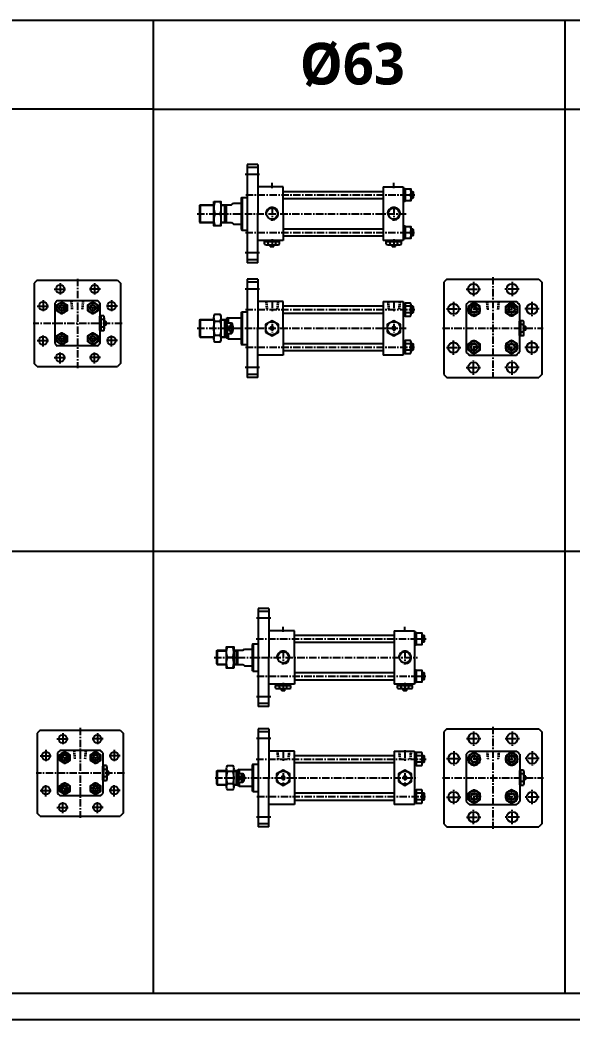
# Model space of a CAD drawing. Extents: x -819 to 9187, y 0 to 4541.
# Drawn here: x 1213 to 2142, y 2859 to 4541 of the extents above; entities that cross this region are included whole.
import ezdxf

# ---------------------------------------------------------------- set-up
doc = ezdxf.new("R2010")
doc.units = 0
doc.header["$LTSCALE"] = 10
doc.header["$MEASUREMENT"] = 0
for name, pattern in [('CENTER', [2, 1.25, -0.25, 0.25, -0.25]), ('CENTERX2', [4, 2.5, -0.5, 0.5, -0.5]), ('HIDDEN', [0.375, 0.25, -0.125])]:
    doc.linetypes.add(name, pattern=pattern)
doc.layers.get('0').update_dxf_attribs({"linetype": 'CONTINUOUS'})
doc.layers.get('DEFPOINTS').update_dxf_attribs({"linetype": 'CONTINUOUS'})
for name, color, linetype in [('CEN', 1, 'CENTERX2'), ('CENTER', 1, 'CENTER'), ('DIM', 2, 'CONTINUOUS'), ('ML', 7, 'CONTINUOUS'), ('THIN', 3, 'CONTINUOUS')]:
    doc.layers.add(name, color=color, linetype=linetype)
doc.styles.add('문자', font='romans.shx')

msp = doc.modelspace()

# ---------------------------------------------------------------- linework, layer by layer
for p, q in [((794, 4540.7), (5168.4, 4540.7)), ((1438, 4390.7), (1438, 4540.7)), ((2130.4, 4540.7), (2130.4, 2903.5)), ((1438, 4390.7), (794, 4390.7)), ((1438, 2903.5), (1438, 4390.7)), ((1438, 4390.7), (2130.4, 4390.7)), ((2130.4, 4390.7), (3029.8, 4390.7)), ((1634.4, 4160.1), (1634.9, 4159.6)), ((1634.4, 4160.1), (1640.4, 4160.1)), ((1634.9, 4159.6), (1639.9, 4159.6)), ((1640.4, 4160.1), (1639.9, 4159.6)), ((1839.4, 4160.1), (1839.9, 4159.6)), ((1839.4, 4160.1), (1845.4, 4160.1)), ((1839.9, 4159.6), (1844.9, 4159.6)), ((1845.4, 4160.1), (1844.9, 4159.6)), ((1357.8, 4027.6), (1357.8, 4033.6)), ((1357.8, 4033.6), (1358.3, 4033.1)), ((1357.8, 4027.6), (1358.3, 4028.1)), ((1358.3, 4028.1), (1358.3, 4033.1)), ((2063.8, 4019.3), (2063.8, 4025.3)), ((2063.8, 4025.3), (2064.3, 4024.8)), ((2063.8, 4019.3), (2064.3, 4019.8)), ((2064.3, 4019.8), (2064.3, 4024.8)), ((5168.4, 3647.1), (0, 3647.1)), ((1653.2, 3413.9), (1653.7, 3413.4)), ((1653.2, 3413.9), (1659.2, 3413.9)), ((1659.2, 3413.9), (1658.7, 3413.4)), ((1858.2, 3413.9), (1858.7, 3413.4)), ((1858.2, 3413.9), (1864.2, 3413.9)), ((1864.2, 3413.9), (1863.7, 3413.4)), ((1653.7, 3413.4), (1658.7, 3413.4)), ((1858.7, 3413.4), (1863.7, 3413.4)), ((1362.4, 3271.2), (1362.4, 3277.2)), ((1362.4, 3277.2), (1362.9, 3276.7)), ((1362.4, 3271.2), (1362.9, 3271.7)), ((1362.9, 3271.7), (1362.9, 3276.7)), ((2064.1, 3263.4), (2064.1, 3269.4)), ((2064.1, 3269.4), (2064.6, 3268.9)), ((2064.1, 3263.4), (2064.6, 3263.9)), ((2064.6, 3263.9), (2064.6, 3268.9)), ((5168.4, 2903.5), (0, 2903.5)), ((9187.2, 2859.1), (0, 2859.1))]:
    msp.add_line(p, q)
at = {"color": 7, "linetype": 'Continuous'}
for p, q in [((1624.7, 4163.6), (1624.7, 4168)), ((1624.7, 4168), (1637.4, 4168)), ((1625.4, 4170), (1649.4, 4170)), ((1625.4, 4168), (1625.4, 4170)), ((1627.9, 4162.6), (1647, 4162.6)), ((1631.1, 4163.6), (1631.1, 4168)), ((1634.4, 4160.1), (1634.4, 4162.6)), ((1637.4, 4168), (1650.1, 4168)), ((1640.4, 4160.1), (1640.4, 4162.6)), ((1643.8, 4163.6), (1643.8, 4168)), ((1649.4, 4168), (1649.4, 4170)), ((1650.1, 4163.6), (1650.1, 4168)), ((1829.7, 4163.6), (1829.7, 4168)), ((1829.7, 4168), (1842.4, 4168)), ((1830.4, 4170), (1854.4, 4170)), ((1830.4, 4168), (1830.4, 4170)), ((1832.9, 4162.6), (1852, 4162.6)), ((1836.1, 4163.6), (1836.1, 4168)), ((1839.4, 4160.1), (1839.4, 4162.6)), ((1842.4, 4168), (1855.1, 4168)), ((1845.4, 4160.1), (1845.4, 4162.6)), ((1848.8, 4163.6), (1848.8, 4168)), ((1854.4, 4168), (1854.4, 4170)), ((1855.1, 4163.6), (1855.1, 4168)), ((1347.9, 4018.6), (1347.9, 4042.6)), ((1349.9, 4042.6), (1347.9, 4042.6)), ((1354.3, 4043.3), (1349.9, 4043.3)), ((1349.9, 4030.6), (1349.9, 4043.3)), ((1354.3, 4036.9), (1349.9, 4036.9)), ((1355.3, 4021.1), (1355.3, 4040.1)), ((1349.9, 4017.9), (1349.9, 4030.6)), ((1354.3, 4024.2), (1349.9, 4024.2)), ((1357.8, 4033.6), (1355.3, 4033.6)), ((1357.8, 4027.6), (1355.3, 4027.6)), ((2053.9, 4010.3), (2053.9, 4034.3)), ((2055.9, 4034.3), (2053.9, 4034.3)), ((2060.3, 4035), (2055.9, 4035)), ((2055.9, 4022.3), (2055.9, 4035)), ((2060.3, 4028.7), (2055.9, 4028.7)), ((2055.9, 4009.6), (2055.9, 4022.3)), ((2061.3, 4012.8), (2061.3, 4031.9)), ((2063.8, 4025.3), (2061.3, 4025.3)), ((2063.8, 4019.3), (2061.3, 4019.3)), ((1349.9, 4018.6), (1347.9, 4018.6)), ((1354.3, 4017.9), (1349.9, 4017.9)), ((2055.9, 4010.3), (2053.9, 4010.3)), ((2060.3, 4016), (2055.9, 4016)), ((2060.3, 4009.6), (2055.9, 4009.6)), ((1643.5, 3417.3), (1643.5, 3421.8)), ((1643.5, 3421.8), (1656.2, 3421.8)), ((1644.2, 3423.8), (1668.2, 3423.8)), ((1644.2, 3421.8), (1644.2, 3423.8)), ((1646.7, 3416.4), (1665.7, 3416.4)), ((1649.9, 3417.3), (1649.9, 3421.8)), ((1653.2, 3413.9), (1653.2, 3416.4)), ((1656.2, 3421.8), (1668.9, 3421.8)), ((1659.2, 3413.9), (1659.2, 3416.4)), ((1662.6, 3417.3), (1662.6, 3421.8)), ((1668.2, 3421.8), (1668.2, 3423.8)), ((1668.9, 3417.3), (1668.9, 3421.8)), ((1848.5, 3417.3), (1848.5, 3421.8)), ((1848.5, 3421.8), (1861.2, 3421.8)), ((1849.2, 3423.8), (1873.2, 3423.8)), ((1849.2, 3421.8), (1849.2, 3423.8)), ((1851.7, 3416.4), (1870.7, 3416.4)), ((1854.9, 3417.3), (1854.9, 3421.8)), ((1858.2, 3413.9), (1858.2, 3416.4)), ((1861.2, 3421.8), (1873.9, 3421.8)), ((1864.2, 3413.9), (1864.2, 3416.4)), ((1867.6, 3417.3), (1867.6, 3421.8)), ((1873.2, 3421.8), (1873.2, 3423.8)), ((1873.9, 3417.3), (1873.9, 3421.8)), ((1352.5, 3262.2), (1352.5, 3286.2)), ((1354.5, 3286.2), (1352.5, 3286.2)), ((1358.9, 3286.9), (1354.5, 3286.9)), ((1354.5, 3274.2), (1354.5, 3286.9)), ((1358.9, 3280.6), (1354.5, 3280.6)), ((1359.9, 3264.7), (1359.9, 3283.7)), ((1354.5, 3261.5), (1354.5, 3274.2)), ((1358.9, 3267.9), (1354.5, 3267.9)), ((1362.4, 3277.2), (1359.9, 3277.2)), ((1362.4, 3271.2), (1359.9, 3271.2)), ((2054.2, 3254.4), (2054.2, 3278.4)), ((2056.2, 3278.4), (2054.2, 3278.4)), ((2060.6, 3279.1), (2056.2, 3279.1)), ((2056.2, 3266.4), (2056.2, 3279.1)), ((2060.6, 3272.8), (2056.2, 3272.8)), ((2056.2, 3253.7), (2056.2, 3266.4)), ((2061.6, 3256.9), (2061.6, 3275.9)), ((2064.1, 3269.4), (2061.6, 3269.4)), ((2064.1, 3263.4), (2061.6, 3263.4)), ((1354.5, 3262.2), (1352.5, 3262.2)), ((1358.9, 3261.5), (1354.5, 3261.5)), ((2056.2, 3254.4), (2054.2, 3254.4)), ((2060.6, 3260.1), (2056.2, 3260.1)), ((2060.6, 3253.7), (2056.2, 3253.7))]:
    msp.add_line(p, q, dxfattribs=at)
for points in [[(1626.4, 4016), (1637.4, 4009.6), (1648.4, 4016), (1648.4, 4028.7), (1637.4, 4035), (1626.4, 4028.7)], [(1636.6, 4023.8), (1635.7, 4022.3), (1636.6, 4020.8), (1638.3, 4020.8), (1639.2, 4022.3), (1638.3, 4023.8)], [(1831.4, 4016), (1842.4, 4009.6), (1853.4, 4016), (1853.4, 4028.7), (1842.4, 4035), (1831.4, 4028.7)], [(1841.6, 4023.8), (1840.7, 4022.3), (1841.6, 4020.8), (1843.3, 4020.8), (1844.2, 4022.3), (1843.3, 4023.8)], [(1645.2, 3260.1), (1656.2, 3253.7), (1667.2, 3260.1), (1667.2, 3272.8), (1656.2, 3279.1), (1645.2, 3272.8)], [(1655.4, 3267.9), (1654.5, 3266.4), (1655.4, 3264.9), (1657.1, 3264.9), (1658, 3266.4), (1657.1, 3267.9)], [(1850.2, 3260.1), (1861.2, 3253.7), (1872.2, 3260.1), (1872.2, 3272.8), (1861.2, 3279.1), (1850.2, 3272.8)], [(1860.4, 3267.9), (1859.5, 3266.4), (1860.4, 3264.9), (1862.1, 3264.9), (1863, 3266.4), (1862.1, 3267.9)]]:
    msp.add_lwpolyline(points, close=True, dxfattribs=at)
for centre, radius in [((1637.4, 4022.3), 11), ((1637.4, 4022.3), 2.5), ((1842.4, 4022.3), 11), ((1842.4, 4022.3), 2.5), ((1656.2, 3266.4), 11), ((1656.2, 3266.4), 2.5), ((1861.2, 3266.4), 11), ((1861.2, 3266.4), 2.5)]:
    msp.add_circle(centre, radius, dxfattribs=at)
for centre, radius, start, end in [((1627.9, 4168.3), 5.62, 235.6158, 270), ((1627.9, 4168.3), 5.62, 235.6158, 304.3842), ((1637.4, 4183.6), 21, 252.412, 270), ((1637.4, 4183.6), 21, 270, 287.588), ((1647, 4168.3), 5.62, 235.6158, 304.3842), ((1832.9, 4168.3), 5.62, 235.6158, 270), ((1832.9, 4168.3), 5.62, 235.6158, 304.3842), ((1842.4, 4183.6), 21, 252.412, 270), ((1842.4, 4183.6), 21, 270, 287.588), ((1852, 4168.3), 5.62, 235.6158, 304.3842), ((1349.6, 4040.1), 5.62, 325.6158, 34.3842), ((1334.3, 4030.6), 21, 0, 17.588), ((1334.3, 4030.6), 21, 342.412, 0), ((1349.6, 4021.1), 5.62, 325.6158, 34.3842), ((1349.6, 4021.1), 5.62, 325.6158, 0), ((2055.7, 4031.9), 5.62, 325.6158, 34.3842), ((2040.3, 4022.3), 21, 0, 17.588), ((2040.3, 4022.3), 21, 342.412, 0), ((2055.7, 4012.8), 5.62, 325.6158, 34.3842), ((2055.7, 4012.8), 5.62, 325.6158, 0), ((1646.7, 3422), 5.62, 235.6158, 270), ((1646.7, 3422), 5.62, 235.6158, 304.3842), ((1656.2, 3437.4), 21, 252.412, 270), ((1656.2, 3437.4), 21, 270, 287.588), ((1665.7, 3422), 5.62, 235.6158, 304.3842), ((1851.7, 3422), 5.62, 235.6158, 270), ((1851.7, 3422), 5.62, 235.6158, 304.3842), ((1861.2, 3437.4), 21, 252.412, 270), ((1861.2, 3437.4), 21, 270, 287.588), ((1870.7, 3422), 5.62, 235.6158, 304.3842), ((1354.3, 3283.7), 5.62, 325.6158, 34.3842), ((1338.9, 3274.2), 21, 0, 17.588), ((1338.9, 3274.2), 21, 342.412, 0), ((1354.3, 3264.7), 5.62, 325.6158, 34.3842), ((1354.3, 3264.7), 5.62, 325.6158, 0), ((2056, 3275.9), 5.62, 325.6158, 34.3842), ((2040.6, 3266.4), 21, 0, 17.588), ((2040.6, 3266.4), 21, 342.412, 0), ((2056, 3256.9), 5.62, 325.6158, 34.3842), ((2056, 3256.9), 5.62, 325.6158, 0)]:
    msp.add_arc(centre, radius, start, end, dxfattribs=at)
at = {"layer": 'CEN', "color": 1, "linetype": 'CENTER', "ltscale": 1.5}
for p, q in [((1616.4, 4281), (1592.4, 4281)), ((1616.4, 4149), (1592.4, 4149)), ((1270.9, 4088.1), (1290.9, 4088.1)), ((1280.9, 4098.1), (1280.9, 4078.1)), ((1348.9, 4088.1), (1328.9, 4088.1)), ((1338.9, 4098.1), (1338.9, 4078.1)), ((1616.4, 4088.3), (1592.4, 4088.3)), ((1964.4, 4088.3), (1988.4, 4088.3)), ((1976.4, 4100.3), (1976.4, 4076.3)), ((2053.4, 4088.3), (2029.4, 4088.3)), ((2041.4, 4100.3), (2041.4, 4076.3)), ((1252.4, 4069.6), (1252.4, 4049.6)), ((1367.4, 4069.6), (1367.4, 4049.6)), ((1242.4, 4059.6), (1262.4, 4059.6)), ((1377.4, 4059.6), (1357.4, 4059.6)), ((1930.9, 4054.8), (1954.9, 4054.8)), ((1942.9, 4066.8), (1942.9, 4042.8)), ((2086.9, 4054.8), (2062.9, 4054.8)), ((2074.9, 4066.8), (2074.9, 4042.8)), ((1252.4, 3991.6), (1252.4, 4011.6)), ((1367.4, 3991.6), (1367.4, 4011.6)), ((1242.4, 4001.6), (1262.4, 4001.6)), ((1377.4, 4001.6), (1357.4, 4001.6)), ((1930.9, 3989.8), (1954.9, 3989.8)), ((1942.9, 3977.8), (1942.9, 4001.8)), ((2086.9, 3989.8), (2062.9, 3989.8)), ((2074.9, 3977.8), (2074.9, 4001.8)), ((1270.9, 3973.1), (1290.9, 3973.1)), ((1280.9, 3963.1), (1280.9, 3983.1)), ((1348.9, 3973.1), (1328.9, 3973.1)), ((1338.9, 3963.1), (1338.9, 3983.1)), ((1616.4, 3956.3), (1592.4, 3956.3)), ((1964.4, 3956.3), (1988.4, 3956.3)), ((1976.4, 3944.3), (1976.4, 3968.3)), ((2053.4, 3956.3), (2029.4, 3956.3)), ((2041.4, 3944.3), (2041.4, 3968.3)), ((1635.2, 3534.8), (1611.2, 3534.8)), ((1635.2, 3402.8), (1611.2, 3402.8)), ((1275.5, 3331.7), (1295.5, 3331.7)), ((1285.5, 3341.7), (1285.5, 3321.7)), ((1353.5, 3331.7), (1333.5, 3331.7)), ((1343.5, 3341.7), (1343.5, 3321.7)), ((1635.2, 3332.4), (1611.2, 3332.4)), ((1964.7, 3332.4), (1988.7, 3332.4)), ((1976.7, 3344.4), (1976.7, 3320.4)), ((2029.7, 3332.4), (2053.7, 3332.4)), ((2041.7, 3344.4), (2041.7, 3320.4)), ((1257, 3313.2), (1257, 3293.2)), ((1372, 3313.2), (1372, 3293.2)), ((1247, 3303.2), (1267, 3303.2)), ((1382, 3303.2), (1362, 3303.2)), ((1931.2, 3298.9), (1955.2, 3298.9)), ((1943.2, 3310.9), (1943.2, 3286.9)), ((2087.2, 3298.9), (2063.2, 3298.9)), ((2075.2, 3310.9), (2075.2, 3286.9)), ((1257, 3235.2), (1257, 3255.2)), ((1372, 3235.2), (1372, 3255.2)), ((1943.2, 3221.9), (1943.2, 3245.9)), ((2075.2, 3221.9), (2075.2, 3245.9)), ((1247, 3245.2), (1267, 3245.2)), ((1382, 3245.2), (1362, 3245.2)), ((1931.2, 3233.9), (1955.2, 3233.9)), ((2087.2, 3233.9), (2063.2, 3233.9)), ((1275.5, 3216.7), (1295.5, 3216.7)), ((1285.5, 3206.7), (1285.5, 3226.7)), ((1353.5, 3216.7), (1333.5, 3216.7)), ((1343.5, 3206.7), (1343.5, 3226.7)), ((1976.7, 3188.4), (1976.7, 3212.4)), ((2041.7, 3188.4), (2041.7, 3212.4)), ((1635.2, 3200.4), (1611.2, 3200.4)), ((1964.7, 3200.4), (1988.7, 3200.4)), ((2053.7, 3200.4), (2029.7, 3200.4))]:
    msp.add_line(p, q, dxfattribs=at)
at = {"layer": 'CENTER'}
for p, q in [((1293.3, 4056.6), (1274.4, 4056.6)), ((1283.9, 4045.7), (1283.9, 4067.5)), ((1345.3, 4056.6), (1326.4, 4056.6)), ((1335.9, 4045.7), (1335.9, 4067.5)), ((1987.9, 4053.8), (1966.8, 4053.8)), ((1977.4, 4066), (1977.4, 4041.7)), ((2029.8, 4053.8), (2050.9, 4053.8)), ((2040.4, 4066), (2040.4, 4041.7)), ((1293.3, 4004.6), (1274.4, 4004.6)), ((1283.9, 3993.7), (1283.9, 4015.5)), ((1345.3, 4004.6), (1326.4, 4004.6)), ((1335.9, 3993.7), (1335.9, 4015.5)), ((1977.4, 3978.7), (1977.4, 4003)), ((2040.4, 3978.7), (2040.4, 4003)), ((1987.9, 3990.8), (1966.8, 3990.8)), ((2029.8, 3990.8), (2050.9, 3990.8)), ((1298, 3300.2), (1279.1, 3300.2)), ((1288.5, 3289.3), (1288.5, 3311.1)), ((1350, 3300.2), (1331.1, 3300.2)), ((1340.5, 3289.3), (1340.5, 3311.1)), ((1988.3, 3297.9), (1967.2, 3297.9)), ((1977.7, 3310.1), (1977.7, 3285.7)), ((2030.2, 3297.9), (2051.3, 3297.9)), ((2040.7, 3310.1), (2040.7, 3285.7)), ((1298, 3248.2), (1279.1, 3248.2)), ((1288.5, 3237.3), (1288.5, 3259.1)), ((1350, 3248.2), (1331.1, 3248.2)), ((1340.5, 3237.3), (1340.5, 3259.1)), ((1977.7, 3222.7), (1977.7, 3247.1)), ((2040.7, 3222.7), (2040.7, 3247.1)), ((1988.3, 3234.9), (1967.2, 3234.9)), ((2030.2, 3234.9), (2051.3, 3234.9))]:
    msp.add_line(p, q, dxfattribs=at)
at = {"layer": 'DEFPOINTS', "color": 0, "linetype": 'ByBlock'}
for p in [(1613.4, 4104.8), (1604.2, 3482.8), (1632.2, 3348.9)]:
    msp.add_point(p, dxfattribs=at)
at = {"layer": 'DIM'}
for p, q in [((1634.9, 4159.6), (1634.9, 4162.6)), ((1639.9, 4159.6), (1639.9, 4162.6)), ((1839.9, 4159.6), (1839.9, 4162.6)), ((1844.9, 4159.6), (1844.9, 4162.6)), ((1358.3, 4033.1), (1355.3, 4033.1)), ((1358.3, 4028.1), (1355.3, 4028.1)), ((2064.3, 4024.8), (2061.3, 4024.8)), ((2064.3, 4019.8), (2061.3, 4019.8)), ((1653.7, 3413.4), (1653.7, 3416.4)), ((1658.7, 3413.4), (1658.7, 3416.4)), ((1858.7, 3413.4), (1858.7, 3416.4)), ((1863.7, 3413.4), (1863.7, 3416.4)), ((1362.9, 3276.7), (1359.9, 3276.7)), ((1362.9, 3271.7), (1359.9, 3271.7)), ((2064.6, 3268.9), (2061.6, 3268.9)), ((2064.6, 3263.9), (2061.6, 3263.9))]:
    msp.add_line(p, q, dxfattribs=at)
for centre in [(1637.4, 4022.3), (1842.4, 4022.3), (1656.2, 3266.4), (1861.2, 3266.4)]:
    msp.add_arc(centre, 3, 270, 180, dxfattribs=at)
at = {"layer": 'ML'}
for p, q in [((1595.4, 4297.5), (1595.4, 4132.5)), ((1613.4, 4297.5), (1595.4, 4297.5)), ((1613.4, 4292.5), (1595.4, 4292.5)), ((1613.4, 4297.5), (1613.4, 4215)), ((1656.4, 4260), (1613.4, 4260)), ((1656.4, 4215), (1656.4, 4260)), ((1824.4, 4260), (1858.4, 4260)), ((1824.4, 4260), (1824.4, 4215)), ((1858.4, 4260), (1858.4, 4170)), ((1585.4, 4241.5), (1586.4, 4242.5)), ((1585.4, 4241.5), (1585.4, 4188.5)), ((1586.4, 4242.5), (1595.4, 4242.5)), ((1586.9, 4242.5), (1586.9, 4187.5)), ((1861.4, 4245.9), (1858.4, 4248.9)), ((1861.4, 4244.2), (1858.4, 4247.2)), ((1861.4, 4246.5), (1870.6, 4246.5)), ((1874, 4252.5), (1874, 4240.5)), ((1515.4, 4229), (1516.4, 4230)), ((1515.4, 4229), (1515.4, 4201)), ((1516.4, 4230), (1516.4, 4200)), ((1557.4, 4230), (1557.4, 4200)), ((1560.4, 4230), (1560.4, 4200)), ((1569.4, 4230), (1572.4, 4232.5)), ((1541.3, 4215), (1549.7, 4215)), ((1613.4, 4132.5), (1613.4, 4215)), ((1656.4, 4215), (1656.4, 4170)), ((1824.4, 4215), (1824.4, 4170)), ((1515.4, 4201), (1516.4, 4200)), ((1569.4, 4200), (1572.4, 4197.5)), ((1585.4, 4188.5), (1586.4, 4187.5)), ((1586.4, 4187.5), (1595.4, 4187.5)), ((1874, 4189.5), (1874, 4177.5)), ((1861.4, 4182.9), (1858.4, 4185.9)), ((1861.4, 4181.2), (1858.4, 4184.2)), ((1861.4, 4183.5), (1870.6, 4183.5)), ((1656.4, 4170), (1613.4, 4170)), ((1858.4, 4170), (1824.4, 4170)), ((1613.4, 4137.5), (1595.4, 4137.5)), ((1613.4, 4132.5), (1595.4, 4132.5)), ((1595.4, 4104.8), (1595.4, 3939.8)), ((1613.4, 4104.8), (1595.4, 4104.8)), ((1613.4, 4104.8), (1613.4, 4022.3)), ((1931.4, 4104.8), (1926.4, 4099.8)), ((1931.4, 4104.8), (2086.4, 4104.8)), ((2086.4, 4104.8), (2091.4, 4099.8)), ((1242.4, 4103.1), (1237.4, 4098.1)), ((1237.4, 4098.1), (1237.4, 3963.1)), ((1242.4, 4103.1), (1377.4, 4103.1)), ((1377.4, 4103.1), (1382.4, 4098.1)), ((1382.4, 4098.1), (1382.4, 3963.1)), ((1613.4, 4099.8), (1595.4, 4099.8)), ((1926.4, 4099.8), (1926.4, 3944.8)), ((2091.4, 4099.8), (2091.4, 3944.8)), ((1271.9, 4064.6), (1271.9, 3996.6)), ((1343.9, 4068.6), (1275.9, 4068.6)), ((1347.9, 4064.6), (1347.9, 3996.5)), ((1595.4, 4067.3), (1595.4, 3977.3)), ((1656.4, 4067.3), (1613.4, 4067.3)), ((1656.4, 4022.3), (1656.4, 4067.3)), ((1824.4, 4067.3), (1858.4, 4067.3)), ((1824.4, 4067.3), (1824.4, 4022.3)), ((1858.4, 4067.3), (1858.4, 3977.3)), ((1861.4, 4053.2), (1858.4, 4056.2)), ((1861.4, 4051.5), (1858.4, 4054.5)), ((1870.6, 4059.3), (1861.4, 4059.3)), ((1871.4, 4045.6), (1871.4, 4062.1)), ((1874, 4059.8), (1874, 4047.8)), ((1963.9, 4062), (1963.9, 3982.6)), ((1969.2, 4067.3), (2048.6, 4067.3)), ((2053.9, 4062), (2053.9, 3982.6)), ((1515.4, 4036.3), (1516.4, 4037.3)), ((1515.4, 4036.3), (1515.4, 4008.3)), ((1516.4, 4037.3), (1516.4, 4007.3)), ((1539.5, 4040), (1539.5, 4004.7)), ((1551.5, 4040), (1551.5, 4004.7)), ((1557.4, 4037.3), (1557.4, 4007.3)), ((1563.4, 4039.8), (1560.4, 4038.1)), ((1560.4, 4038.1), (1560.4, 4006.6)), ((1563.4, 4039.8), (1563.4, 4031.3)), ((1585.4, 4048.8), (1586.4, 4049.8)), ((1585.4, 4048.8), (1585.4, 3995.8)), ((1586.4, 4049.8), (1595.4, 4049.8)), ((1586.9, 4049.8), (1586.9, 3994.8)), ((1870.6, 4048.3), (1861.4, 4048.3)), ((1541.3, 4034.1), (1549.7, 4034.1)), ((1560.4, 4031.3), (1569.4, 4031.3)), ((1569.4, 4031.3), (1569.4, 4013.3)), ((1613.4, 3939.8), (1613.4, 4022.3)), ((1656.4, 4022.3), (1656.4, 3977.3)), ((1824.4, 4022.3), (1824.4, 3977.3)), ((1515.4, 4008.3), (1516.4, 4007.3)), ((1541.3, 4010.6), (1549.7, 4010.6)), ((1560.4, 4013.3), (1569.4, 4013.3)), ((1563.4, 4004.8), (1560.4, 4006.6)), ((1563.4, 4013.3), (1563.4, 4004.8)), ((1343.9, 3992.6), (1275.9, 3992.6)), ((1585.4, 3995.8), (1586.4, 3994.8)), ((1586.4, 3994.8), (1595.4, 3994.8)), ((1861.4, 3990.2), (1858.4, 3993.2)), ((1861.4, 3988.5), (1858.4, 3991.5)), ((1870.6, 3996.3), (1861.4, 3996.3)), ((1871.4, 3982.6), (1871.4, 3999.1)), ((1874, 3996.8), (1874, 3984.8)), ((1656.4, 3977.3), (1613.4, 3977.3)), ((1858.4, 3977.3), (1824.4, 3977.3)), ((1870.6, 3985.3), (1861.4, 3985.3)), ((1969.2, 3977.3), (2048.6, 3977.3)), ((1242.4, 3958.1), (1237.4, 3963.1)), ((1242.4, 3958.1), (1377.4, 3958.1)), ((1382.4, 3963.1), (1377.4, 3958.1)), ((1613.4, 3944.8), (1595.4, 3944.8)), ((1613.4, 3939.8), (1595.4, 3939.8)), ((1926.4, 3944.8), (1931.4, 3939.8)), ((1931.4, 3939.8), (2086.4, 3939.8)), ((2091.4, 3944.8), (2086.4, 3939.8)), ((1614.2, 3551.3), (1614.2, 3386.3)), ((1632.2, 3551.3), (1614.2, 3551.3)), ((1632.2, 3551.3), (1632.2, 3468.8)), ((1632.2, 3546.3), (1614.2, 3546.3)), ((1675.2, 3513.8), (1632.2, 3513.8)), ((1675.2, 3468.8), (1675.2, 3513.8)), ((1843.2, 3513.8), (1877.2, 3513.8)), ((1843.2, 3513.8), (1843.2, 3468.8)), ((1877.2, 3513.8), (1877.2, 3423.8)), ((1880.2, 3499.6), (1877.2, 3502.6)), ((1880.2, 3497.9), (1877.2, 3500.9)), ((1880.2, 3500.3), (1889.4, 3500.3)), ((1892.8, 3506.3), (1892.8, 3494.3)), ((1588.2, 3480.8), (1591.2, 3482.8)), ((1605.2, 3491.8), (1604.2, 3490.8)), ((1604.2, 3490.8), (1604.2, 3446.8)), ((1605.2, 3491.8), (1614.2, 3491.8)), ((1605.7, 3491.8), (1605.7, 3445.8)), ((1544.2, 3479.8), (1545.2, 3480.8)), ((1544.2, 3479.8), (1544.2, 3457.8)), ((1545.2, 3480.8), (1545.2, 3456.8)), ((1571.3, 3468.8), (1562.5, 3468.8)), ((1577.2, 3480.8), (1577.2, 3456.8)), ((1579.2, 3480.8), (1579.2, 3456.8)), ((1579.2, 3480.8), (1588.2, 3480.8)), ((1632.2, 3386.3), (1632.2, 3468.8)), ((1675.2, 3468.8), (1675.2, 3423.8)), ((1843.2, 3468.8), (1843.2, 3423.8)), ((1544.2, 3457.8), (1545.2, 3456.8)), ((1588.2, 3456.8), (1591.2, 3454.8)), ((1605.2, 3445.8), (1604.2, 3446.8)), ((1605.2, 3445.8), (1614.2, 3445.8)), ((1880.2, 3436.6), (1877.2, 3439.6)), ((1880.2, 3434.9), (1877.2, 3437.9)), ((1880.2, 3437.3), (1889.4, 3437.3)), ((1892.8, 3443.3), (1892.8, 3431.3)), ((1675.2, 3423.8), (1632.2, 3423.8)), ((1877.2, 3423.8), (1843.2, 3423.8)), ((1632.2, 3391.3), (1614.2, 3391.3)), ((1632.2, 3386.3), (1614.2, 3386.3)), ((1247, 3346.7), (1242, 3341.7)), ((1247, 3346.7), (1382, 3346.7)), ((1382, 3346.7), (1387, 3341.7)), ((1614.2, 3348.9), (1614.2, 3183.9)), ((1632.2, 3348.9), (1614.2, 3348.9)), ((1632.2, 3348.9), (1632.2, 3266.4)), ((1931.7, 3348.9), (1926.7, 3343.9)), ((1931.7, 3348.9), (2086.7, 3348.9)), ((2086.7, 3348.9), (2091.7, 3343.9)), ((1242, 3341.7), (1242, 3206.7)), ((1387, 3341.7), (1387, 3206.7)), ((1632.2, 3343.9), (1614.2, 3343.9)), ((1926.7, 3343.9), (1926.7, 3188.9)), ((2091.7, 3343.9), (2091.7, 3188.9)), ((1276.5, 3308.2), (1276.5, 3240.2)), ((1348.6, 3312.2), (1280.5, 3312.2)), ((1352.5, 3308.3), (1352.5, 3240.2)), ((1675.2, 3311.4), (1632.2, 3311.4)), ((1675.2, 3266.4), (1675.2, 3311.4)), ((1843.2, 3311.4), (1877.2, 3311.4)), ((1843.2, 3311.4), (1843.2, 3266.4)), ((1877.2, 3311.4), (1877.2, 3221.4)), ((1880.2, 3297.3), (1877.2, 3300.3)), ((1880.2, 3295.6), (1877.2, 3298.6)), ((1889.4, 3303.4), (1880.2, 3303.4)), ((1890.2, 3289.7), (1890.2, 3306.1)), ((1892.8, 3303.9), (1892.8, 3291.9)), ((1964.2, 3306.1), (1964.2, 3226.7)), ((1969.5, 3311.4), (2048.9, 3311.4)), ((2054.2, 3306.1), (2054.2, 3226.7)), ((1560.9, 3251), (1560.9, 3281.8)), ((1572.9, 3251), (1572.9, 3281.8)), ((1582.2, 3280.4), (1579.2, 3278.7)), ((1582.2, 3280.4), (1582.2, 3273.6)), ((1605.2, 3289.4), (1604.2, 3288.4)), ((1604.2, 3288.4), (1604.2, 3244.4)), ((1605.2, 3289.4), (1614.2, 3289.4)), ((1605.7, 3289.4), (1605.7, 3243.4)), ((1889.4, 3292.4), (1880.2, 3292.4)), ((1544.2, 3277.4), (1545.2, 3278.4)), ((1544.2, 3277.4), (1544.2, 3255.4)), ((1545.2, 3278.4), (1545.2, 3254.4)), ((1571.3, 3276.7), (1562.5, 3276.7)), ((1577.2, 3278.4), (1577.2, 3254.4)), ((1579.2, 3278.7), (1579.2, 3254.1)), ((1579.2, 3273.6), (1588.2, 3273.6)), ((1588.2, 3273.6), (1588.2, 3259.2)), ((1632.2, 3183.9), (1632.2, 3266.4)), ((1675.2, 3266.4), (1675.2, 3221.4)), ((1843.2, 3266.4), (1843.2, 3221.4)), ((1544.2, 3255.4), (1545.2, 3254.4)), ((1571.3, 3256.2), (1562.5, 3256.2)), ((1579.2, 3259.2), (1588.2, 3259.2)), ((1582.2, 3252.4), (1579.2, 3254.1)), ((1582.2, 3259.2), (1582.2, 3252.4)), ((1348.6, 3236.2), (1280.5, 3236.2)), ((1605.2, 3243.4), (1604.2, 3244.4)), ((1605.2, 3243.4), (1614.2, 3243.4)), ((1880.2, 3234.3), (1877.2, 3237.3)), ((1880.2, 3232.6), (1877.2, 3235.6)), ((1889.4, 3240.4), (1880.2, 3240.4)), ((1889.4, 3229.4), (1880.2, 3229.4)), ((1890.2, 3226.7), (1890.2, 3243.1)), ((1892.8, 3240.9), (1892.8, 3228.9)), ((1675.2, 3221.4), (1632.2, 3221.4)), ((1877.2, 3221.4), (1843.2, 3221.4)), ((1969.5, 3221.4), (2048.9, 3221.4)), ((1247, 3201.7), (1242, 3206.7)), ((1247, 3201.7), (1382, 3201.7)), ((1387, 3206.7), (1382, 3201.7)), ((1632.2, 3188.9), (1614.2, 3188.9)), ((1632.2, 3183.9), (1614.2, 3183.9)), ((1926.7, 3188.9), (1931.7, 3183.9)), ((1931.7, 3183.9), (2086.7, 3183.9)), ((2091.7, 3188.9), (2086.7, 3183.9))]:
    msp.add_line(p, q, dxfattribs=at)
at = {"layer": 'ML', "color": 1, "linetype": 'CENTER'}
for p, q in [((1637.4, 4258), (1637.4, 4266.7)), ((1842.4, 4258), (1842.4, 4266.7)), ((1593.1, 4246.5), (1878, 4246.5)), ((1637.4, 4226.6), (1637.4, 4203.5)), ((1842.4, 4226.6), (1842.4, 4203.5)), ((1511.4, 4215), (1863.4, 4215)), ((1592.9, 4183.5), (1877, 4183.5)), ((1637.4, 4172.2), (1637.4, 4161.9)), ((1842.4, 4172.2), (1842.4, 4161.9)), ((1309.9, 4105.4), (1309.9, 3955.3)), ((2008.9, 4108.4), (2008.9, 3938.3)), ((1592.9, 4053.8), (1878, 4053.8)), ((1637.4, 4068.5), (1637.4, 4050.3)), ((1842.4, 4068.5), (1842.4, 4048.8)), ((1385.2, 4030.6), (1235.7, 4030.6)), ((1511.4, 4022.3), (1863.1, 4022.3)), ((1637.4, 4030), (1637.4, 4014.6)), ((1842.4, 4030), (1842.4, 4014.6)), ((1924.1, 4022.3), (2094, 4022.3)), ((1593, 3990.8), (1877, 3990.8)), ((1656.2, 3511.7), (1656.2, 3520.4)), ((1861.2, 3511.7), (1861.2, 3520.4)), ((1610.7, 3500.3), (1896.9, 3500.3)), ((1539.9, 3468.8), (1882.2, 3468.8)), ((1656.2, 3480.3), (1656.2, 3457.2)), ((1861.2, 3480.3), (1861.2, 3457.2)), ((1611.7, 3437.3), (1896, 3437.3)), ((1656.2, 3426), (1656.2, 3415.6)), ((1861.2, 3426), (1861.2, 3415.6)), ((1314.5, 3350.4), (1314.5, 3199.1)), ((2009.2, 3352.2), (2009.2, 3180.4)), ((1610.7, 3297.9), (1896.8, 3297.9)), ((1656.2, 3312.6), (1656.2, 3294.4)), ((1861.2, 3312.6), (1861.2, 3292.8)), ((1389.2, 3274.2), (1240.3, 3274.2)), ((1541.7, 3266.4), (1881.8, 3266.4)), ((1656.2, 3274.1), (1656.2, 3258.7)), ((1861.2, 3274.1), (1861.2, 3258.7)), ((1924.4, 3266.4), (2094.2, 3266.4)), ((1612, 3234.9), (1895.8, 3234.9))]:
    msp.add_line(p, q, dxfattribs=at)
at = {"layer": 'ML', "color": 7, "linetype": 'Continuous'}
for p, q in [((1656.4, 4252.5), (1824.4, 4252.5)), ((1656.4, 4240.5), (1824.4, 4240.5)), ((1516.4, 4230), (1539.5, 4230)), ((1551.5, 4230), (1569.4, 4230)), ((1572.4, 4232.5), (1585.4, 4232.5)), ((1516.4, 4200), (1539.5, 4200)), ((1551.5, 4200), (1569.4, 4200)), ((1572.4, 4197.5), (1585.4, 4197.5)), ((1656.4, 4189.5), (1824.4, 4189.5)), ((1656.4, 4177.5), (1824.4, 4177.5)), ((1656.4, 4059.8), (1824.4, 4059.8)), ((1516.4, 4037.3), (1539.5, 4037.3)), ((1551.5, 4037.3), (1560.4, 4037.3)), ((1563.4, 4039.8), (1585.4, 4039.8)), ((1656.4, 4047.8), (1824.4, 4047.8)), ((1516.4, 4007.3), (1539.5, 4007.3)), ((1551.5, 4007.3), (1560.4, 4007.3)), ((1563.4, 4004.8), (1585.4, 4004.8)), ((1656.4, 3996.8), (1824.4, 3996.8)), ((1656.4, 3984.8), (1824.4, 3984.8)), ((1675.2, 3506.3), (1843.2, 3506.3)), ((1591.2, 3482.8), (1604.2, 3482.8)), ((1675.2, 3494.3), (1843.2, 3494.3)), ((1545.2, 3480.8), (1560.9, 3480.8)), ((1572.9, 3480.8), (1579.2, 3480.8)), ((1545.2, 3456.8), (1560.9, 3456.8)), ((1572.9, 3456.8), (1579.2, 3456.8)), ((1579.2, 3456.8), (1588.2, 3456.8)), ((1591.2, 3454.8), (1604.2, 3454.8)), ((1675.2, 3443.3), (1843.2, 3443.3)), ((1675.2, 3431.3), (1843.2, 3431.3)), ((1675.2, 3303.9), (1843.2, 3303.9)), ((1582.2, 3280.4), (1604.2, 3280.4)), ((1675.2, 3291.9), (1843.2, 3291.9)), ((1545.2, 3278.4), (1560.9, 3278.4)), ((1572.9, 3278.4), (1579.2, 3278.4)), ((1545.2, 3254.4), (1560.9, 3254.4)), ((1572.9, 3254.4), (1579.2, 3254.4)), ((1582.2, 3252.4), (1604.2, 3252.4)), ((1675.2, 3240.9), (1843.2, 3240.9)), ((1675.2, 3228.9), (1843.2, 3228.9))]:
    msp.add_line(p, q, dxfattribs=at)
at = {"layer": 'ML', "color": 2, "linetype": 'Continuous'}
for p, q in [((1515.7, 4229.3), (1539.5, 4229.3)), ((1551.5, 4229.3), (1557.4, 4229.3)), ((1515.7, 4200.8), (1539.5, 4200.8)), ((1551.5, 4200.8), (1557.4, 4200.8)), ((1515.7, 4036.6), (1539.5, 4036.6)), ((1551.5, 4036.6), (1557.4, 4036.6)), ((1515.7, 4008.1), (1539.5, 4008.1)), ((1551.5, 4008.1), (1557.4, 4008.1)), ((1544.5, 3480), (1560.9, 3480)), ((1572.9, 3480), (1577.2, 3480)), ((1544.5, 3457.5), (1560.9, 3457.5)), ((1572.9, 3457.5), (1577.2, 3457.5)), ((1544.5, 3277.7), (1560.9, 3277.7)), ((1572.9, 3277.7), (1577.2, 3277.7)), ((1544.5, 3255.2), (1560.9, 3255.2)), ((1572.9, 3255.2), (1577.2, 3255.2))]:
    msp.add_line(p, q, dxfattribs=at)
at = {"layer": 'ML', "color": 2}
for p, q in [((1557.4, 4229.3), (1558.7, 4230)), ((1557.4, 4200.8), (1558.7, 4200)), ((1557.4, 4036.6), (1558.7, 4037.3)), ((1569.4, 4031.3), (1560.4, 4013.3)), ((1569.4, 4013.3), (1560.4, 4031.3)), ((1557.4, 4008.1), (1558.7, 4007.3)), ((1577.2, 3480), (1578.5, 3480.8)), ((1577.2, 3457.5), (1578.5, 3456.8)), ((1577.2, 3277.7), (1578.5, 3278.4)), ((1588.2, 3273.6), (1579.2, 3259.2)), ((1588.2, 3259.2), (1579.2, 3273.6)), ((1577.2, 3255.2), (1578.5, 3254.4))]:
    msp.add_line(p, q, dxfattribs=at)
at = {"layer": 'ML', "color": 6, "linetype": 'HIDDEN'}
for p, q in [((1300.6, 4054.6), (1299.4, 4068.6)), ((1301.8, 4054.6), (1300.6, 4068.6)), ((1318, 4054.6), (1319.2, 4068.6)), ((1319.1, 4054.6), (1320.3, 4068.6)), ((1627, 4067.3), (1628.1, 4054.5)), ((1628.1, 4067.3), (1629.4, 4053.3)), ((1646.8, 4067.3), (1645.5, 4053.3)), ((1647.9, 4067.3), (1646.8, 4054.5)), ((1832, 4067.3), (1833.1, 4054.5)), ((1833.1, 4067.3), (1834.4, 4053.3)), ((1851.8, 4067.3), (1850.5, 4053.3)), ((1852.9, 4067.3), (1851.8, 4054.5)), ((1998.4, 4067.3), (1999.5, 4054.5)), ((1999.6, 4067.3), (2000.8, 4053.3)), ((2018.2, 4067.3), (2017, 4053.3)), ((2019.4, 4067.3), (2018.2, 4054.5)), ((1305.3, 3298.2), (1304.1, 3312.2)), ((1306.4, 3298.2), (1305.2, 3312.2)), ((1322.6, 3298.2), (1323.8, 3312.2)), ((1323.8, 3298.2), (1325, 3312.2)), ((1645.7, 3311.4), (1646.9, 3298.6)), ((1646.9, 3311.4), (1648.1, 3297.4)), ((1665.5, 3311.4), (1664.3, 3297.4)), ((1666.7, 3311.4), (1665.6, 3298.6)), ((1850.7, 3311.4), (1851.9, 3298.6)), ((1851.9, 3311.4), (1853.1, 3297.4)), ((1870.5, 3311.4), (1869.3, 3297.4)), ((1871.7, 3311.4), (1870.6, 3298.6)), ((1998.7, 3311.4), (1999.9, 3298.6)), ((1999.9, 3311.4), (2001.1, 3297.4)), ((2018.5, 3311.4), (2017.3, 3297.4)), ((2019.7, 3311.4), (2018.6, 3298.6))]:
    msp.add_line(p, q, dxfattribs=at)
at = {"layer": 'ML'}
for points in [[(1858.4, 4256.8), (1858.4, 4236.2), (1861.4, 4236.2), (1861.4, 4256.8), (1858.4, 4256.8)], [(1871.4, 4252.5), (1874, 4252.5), (1874.9, 4251.6), (1874.9, 4241.5), (1874, 4240.5), (1871.4, 4240.5)], [(1858.4, 4193.8), (1858.4, 4173.2), (1861.4, 4173.2), (1861.4, 4193.8), (1858.4, 4193.8)], [(1871.4, 4189.5), (1874, 4189.5), (1874.9, 4188.6), (1874.9, 4178.5), (1874, 4177.5), (1871.4, 4177.5)], [(1275.4, 4051.7), (1275.4, 4061.5), (1283.9, 4066.4), (1292.4, 4061.5), (1292.4, 4051.7), (1283.9, 4046.8), (1275.4, 4051.7)], [(1327.4, 4051.7), (1327.4, 4061.5), (1335.9, 4066.4), (1344.4, 4061.5), (1344.4, 4051.7), (1335.9, 4046.8), (1327.4, 4051.7)], [(1858.4, 4064.1), (1858.4, 4043.5), (1861.4, 4043.5), (1861.4, 4064.1), (1858.4, 4064.1)], [(1871.4, 4059.8), (1874, 4059.8), (1874.9, 4058.9), (1874.9, 4048.8), (1874, 4047.8), (1871.4, 4047.8)], [(1967.9, 4059.3), (1967.9, 4048.3), (1977.4, 4042.9), (1986.9, 4048.3), (1986.9, 4059.3), (1977.4, 4064.8), (1967.9, 4059.3)], [(2049.9, 4059.3), (2049.9, 4048.3), (2040.4, 4042.9), (2030.9, 4048.3), (2030.9, 4059.3), (2040.4, 4064.8), (2049.9, 4059.3)], [(1275.4, 3999.7), (1275.4, 4009.5), (1283.9, 4014.4), (1292.4, 4009.5), (1292.4, 3999.7), (1283.9, 3994.8), (1275.4, 3999.7)], [(1327.4, 3999.7), (1327.4, 4009.5), (1335.9, 4014.4), (1344.4, 4009.5), (1344.4, 3999.7), (1335.9, 3994.8), (1327.4, 3999.7)], [(1858.4, 4001.1), (1858.4, 3980.5), (1861.4, 3980.5), (1861.4, 4001.1), (1858.4, 4001.1)], [(1871.4, 3996.8), (1874, 3996.8), (1874.9, 3995.9), (1874.9, 3985.8), (1874, 3984.8), (1871.4, 3984.8)], [(1967.9, 3985.3), (1967.9, 3996.3), (1977.4, 4001.8), (1986.9, 3996.3), (1986.9, 3985.3), (1977.4, 3979.9), (1967.9, 3985.3)], [(2049.9, 3985.3), (2049.9, 3996.3), (2040.4, 4001.8), (2030.9, 3996.3), (2030.9, 3985.3), (2040.4, 3979.9), (2049.9, 3985.3)], [(1877.2, 3510.6), (1877.2, 3490), (1880.2, 3490), (1880.2, 3510.6), (1877.2, 3510.6)], [(1890.2, 3506.3), (1892.8, 3506.3), (1893.7, 3505.3), (1893.7, 3495.2), (1892.8, 3494.3), (1890.2, 3494.3)], [(1877.2, 3447.6), (1877.2, 3427), (1880.2, 3427), (1880.2, 3447.6), (1877.2, 3447.6)], [(1890.2, 3443.3), (1892.8, 3443.3), (1893.7, 3442.3), (1893.7, 3432.2), (1892.8, 3431.3), (1890.2, 3431.3)], [(1280, 3295.3), (1280, 3305.1), (1288.5, 3310), (1297, 3305.1), (1297, 3295.3), (1288.5, 3290.4), (1280, 3295.3)], [(1332, 3295.3), (1332, 3305.1), (1340.5, 3310), (1349, 3305.1), (1349, 3295.3), (1340.5, 3290.4), (1332, 3295.3)], [(1877.2, 3308.2), (1877.2, 3287.6), (1880.2, 3287.6), (1880.2, 3308.2), (1877.2, 3308.2)], [(1890.2, 3303.9), (1892.8, 3303.9), (1893.7, 3303), (1893.7, 3292.9), (1892.8, 3291.9), (1890.2, 3291.9)], [(1968.2, 3303.4), (1968.2, 3292.4), (1977.7, 3286.9), (1987.2, 3292.4), (1987.2, 3303.4), (1977.7, 3308.9), (1968.2, 3303.4)], [(2050.2, 3303.4), (2050.2, 3292.4), (2040.7, 3286.9), (2031.2, 3292.4), (2031.2, 3303.4), (2040.7, 3308.9), (2050.2, 3303.4)], [(1280, 3243.3), (1280, 3253.1), (1288.5, 3258), (1297, 3253.1), (1297, 3243.3), (1288.5, 3238.4), (1280, 3243.3)], [(1332, 3243.3), (1332, 3253.1), (1340.5, 3258), (1349, 3253.1), (1349, 3243.3), (1340.5, 3238.4), (1332, 3243.3)], [(1968.2, 3229.4), (1968.2, 3240.4), (1977.7, 3245.9), (1987.2, 3240.4), (1987.2, 3229.4), (1977.7, 3223.9), (1968.2, 3229.4)], [(2050.2, 3229.4), (2050.2, 3240.4), (2040.7, 3245.9), (2031.2, 3240.4), (2031.2, 3229.4), (2040.7, 3223.9), (2050.2, 3229.4)], [(1877.2, 3245.2), (1877.2, 3224.6), (1880.2, 3224.6), (1880.2, 3245.2), (1877.2, 3245.2)], [(1890.2, 3240.9), (1892.8, 3240.9), (1893.7, 3240), (1893.7, 3229.9), (1892.8, 3228.9), (1890.2, 3228.9)]]:
    msp.add_lwpolyline(points, dxfattribs=at)
for points in [[(1861.4, 4237), (1871.4, 4237), (1871.4, 4256), (1861.4, 4256)], [(1539.5, 4235.5), (1551.5, 4235.5), (1551.5, 4194.5), (1539.5, 4194.5)], [(1861.4, 4174), (1871.4, 4174), (1871.4, 4193), (1861.4, 4193)], [(1880.2, 3490.8), (1890.2, 3490.8), (1890.2, 3509.8), (1880.2, 3509.8)], [(1572.9, 3450.8), (1560.9, 3450.8), (1560.9, 3486.8), (1572.9, 3486.8)], [(1880.2, 3427.8), (1890.2, 3427.8), (1890.2, 3446.8), (1880.2, 3446.8)]]:
    msp.add_lwpolyline(points, close=True, dxfattribs=at)
for points in [[(1870.6, 4237, 0.178633), (1870.6, 4246.5, 0.178633), (1870.6, 4256)], [(1541.3, 4235.5, 0.178633), (1541.3, 4215, 0.178633), (1541.3, 4194.5)], [(1549.7, 4235.5, -0.178633), (1549.7, 4215, -0.178633), (1549.7, 4194.5)], [(1870.6, 4174, 0.178633), (1870.6, 4183.5, 0.178633), (1870.6, 4193)], [(1861.4, 4042.9), (1870.6, 4042.9, 0.309401), (1870.6, 4048.3, 0.154701), (1870.6, 4059.3, 0.309401), (1870.6, 4064.8), (1861.4, 4064.8), (1861.4, 4042.9)], [(1541.3, 4034.1, -0.309401), (1541.3, 4045.8), (1549.7, 4045.8, -0.309401), (1549.7, 4034.1, -0.154701), (1549.7, 4010.6, -0.309401), (1549.7, 3998.8), (1541.3, 3998.8, -0.309401), (1541.3, 4010.6, -0.154701), (1541.3, 4034.1, 0.178633)], [(1861.4, 3979.9), (1870.6, 3979.9, 0.309401), (1870.6, 3985.3, 0.154701), (1870.6, 3996.3, 0.309401), (1870.6, 4001.8), (1861.4, 4001.8), (1861.4, 3979.9)], [(1889.4, 3490.8, 0.178633), (1889.4, 3500.3, 0.178633), (1889.4, 3509.8)], [(1562.5, 3450.8, -0.178633), (1562.5, 3468.8, -0.178633), (1562.5, 3486.8)], [(1571.3, 3450.8, 0.178633), (1571.3, 3468.8, 0.178633), (1571.3, 3486.8)], [(1889.4, 3427.8, 0.178633), (1889.4, 3437.3, 0.178633), (1889.4, 3446.8)], [(1880.2, 3286.9), (1889.4, 3286.9, 0.309401), (1889.4, 3292.4, 0.154701), (1889.4, 3303.4, 0.309401), (1889.4, 3308.9), (1880.2, 3308.9), (1880.2, 3286.9)], [(1571.3, 3256.2, -0.309401), (1571.3, 3245.9), (1562.5, 3245.9, -0.309401), (1562.5, 3256.2, -0.154701), (1562.5, 3276.7, -0.309401), (1562.5, 3286.9), (1571.3, 3286.9, -0.309401), (1571.3, 3276.7, -0.154701), (1571.3, 3256.2, 0.178633)], [(1880.2, 3223.9), (1889.4, 3223.9, 0.309401), (1889.4, 3229.4, 0.154701), (1889.4, 3240.4, 0.309401), (1889.4, 3245.9), (1880.2, 3245.9), (1880.2, 3223.9)]]:
    msp.add_lwpolyline(points, format="xyb", dxfattribs=at)
for centre, radius in [((1637.4, 4215), 9.32), ((1842.4, 4215), 9.32), ((1280.9, 4088.1), 7), ((1338.9, 4088.1), 7), ((1976.4, 4088.3), 9), ((2041.4, 4088.3), 9), ((1252.4, 4059.6), 7), ((1283.9, 4056.6), 8.5), ((1283.9, 4056.6), 5), ((1335.9, 4056.6), 8.5), ((1335.9, 4056.6), 5), ((1367.4, 4059.6), 7), ((1942.9, 4054.8), 9), ((1977.4, 4053.8), 9.5), ((1977.4, 4053.8), 6), ((2040.4, 4053.8), 9.5), ((2040.4, 4053.8), 6), ((2074.9, 4054.8), 9), ((1252.4, 4001.6), 7), ((1283.9, 4004.6), 8.5), ((1283.9, 4004.6), 5), ((1335.9, 4004.6), 8.5), ((1335.9, 4004.6), 5), ((1367.4, 4001.6), 7), ((1942.9, 3989.8), 9), ((1977.4, 3990.8), 9.5), ((1977.4, 3990.8), 6), ((2040.4, 3990.8), 9.5), ((2040.4, 3990.8), 6), ((2074.9, 3989.8), 9), ((1280.9, 3973.1), 7), ((1338.9, 3973.1), 7), ((1976.4, 3956.3), 9), ((2041.4, 3956.3), 9), ((1656.2, 3468.8), 9.32), ((1861.2, 3468.8), 9.32), ((1285.5, 3331.7), 7), ((1343.5, 3331.7), 7), ((1976.7, 3332.4), 9), ((2041.7, 3332.4), 9), ((1257, 3303.2), 7), ((1288.5, 3300.2), 8.5), ((1288.5, 3300.2), 5), ((1340.5, 3300.2), 8.5), ((1340.5, 3300.2), 5), ((1372, 3303.2), 7), ((1943.2, 3298.9), 9), ((1977.7, 3297.9), 9.5), ((1977.7, 3297.9), 6), ((2040.7, 3297.9), 9.5), ((2040.7, 3297.9), 6), ((2075.2, 3298.9), 9), ((1257, 3245.2), 7), ((1288.5, 3248.2), 8.5), ((1288.5, 3248.2), 5), ((1340.5, 3248.2), 8.5), ((1340.5, 3248.2), 5), ((1372, 3245.2), 7), ((1943.2, 3233.9), 9), ((1977.7, 3234.9), 9.5), ((1977.7, 3234.9), 6), ((2040.7, 3234.9), 9.5), ((2040.7, 3234.9), 6), ((2075.2, 3233.9), 9), ((1285.5, 3216.7), 7), ((1343.5, 3216.7), 7), ((1976.7, 3200.4), 9), ((2041.7, 3200.4), 9)]:
    msp.add_circle(centre, radius, dxfattribs=at)
at = {"layer": 'ML', "color": 2}
for centre in [(1977.4, 4053.8), (2040.4, 4053.8), (1977.4, 3990.8), (2040.4, 3990.8), (1977.7, 3297.9), (2040.7, 3297.9), (1977.7, 3234.9), (2040.7, 3234.9)]:
    msp.add_circle(centre, 5.05, dxfattribs=at)
for centre, radius, start, end in [((1637.4, 4215), 10.5, 257.7131, 191.0431), ((1842.4, 4215), 10.5, 257.7131, 191.0431), ((1283.9, 4056.6), 4.19, 259.5017, 192.7138), ((1335.9, 4056.6), 4.19, 259.5017, 192.7138), ((1283.9, 4004.6), 4.19, 259.5017, 192.7138), ((1335.9, 4004.6), 4.19, 259.5017, 192.7138), ((1656.2, 3468.8), 10.5, 257.7131, 191.0431), ((1861.2, 3468.8), 10.5, 257.7131, 191.0431), ((1288.5, 3300.2), 4.19, 259.5017, 192.7138), ((1340.5, 3300.2), 4.19, 259.5017, 192.7138), ((1288.5, 3248.2), 4.19, 259.5017, 192.7138), ((1340.5, 3248.2), 4.19, 259.5017, 192.7138)]:
    msp.add_arc(centre, radius, start, end, dxfattribs=at)
at = {"layer": 'ML'}
for centre, radius, start, end in [((1309.9, 4030.6), 51, 131.8325, 138.2062), ((1283.9, 4056.6), 8.8, 104.9963, 135.0037), ((1283.9, 4056.6), 8.8, 44.9963, 75.0037), ((1283.9, 4056.6), 8.8, 344.9963, 15.0037), ((1335.9, 4056.6), 8.8, 104.9963, 135.0037), ((1335.9, 4056.6), 8.8, 44.9963, 75.0037), ((1309.9, 4030.6), 51, 41.8712, 48.1675), ((1335.9, 4056.6), 8.8, 344.9963, 15.0037), ((2008.9, 4022.3), 60, 131.4096, 138.5904), ((1977.4, 4053.8), 10.3, 157.2691, 202.7309), ((1977.4, 4053.8), 10.3, 97.2691, 142.7309), ((1977.4, 4053.8), 10.3, 37.2691, 82.7309), ((1977.4, 4053.8), 10.3, 337.2691, 22.7309), ((2040.4, 4053.8), 10.3, 157.2691, 202.7309), ((2040.4, 4053.8), 10.3, 97.2691, 142.7309), ((2040.4, 4053.8), 10.3, 37.2691, 82.7309), ((2008.9, 4022.3), 60, 41.4096, 48.5904), ((2040.4, 4053.8), 10.3, 337.2691, 22.7309), ((1283.9, 4056.6), 8.8, 284.9963, 315.0037), ((1335.9, 4056.6), 8.8, 284.9963, 315.0037), ((1977.4, 4053.8), 10.3, 217.2691, 262.7309), ((1977.4, 4053.8), 10.3, 277.2691, 322.7309), ((2040.4, 4053.8), 10.3, 217.2691, 262.7309), ((2040.4, 4053.8), 10.3, 277.2691, 322.7309), ((1557.4, 4022.3), 15, 323.183, 36.817), ((1283.9, 4004.6), 8.8, 104.9963, 135.0037), ((1283.9, 4004.6), 8.8, 44.9963, 75.0037), ((1283.9, 4004.6), 8.8, 344.9963, 15.0037), ((1335.9, 4004.6), 8.8, 104.9963, 135.0037), ((1335.9, 4004.6), 8.8, 44.9963, 75.0037), ((1335.9, 4004.6), 8.8, 344.9963, 15.0037), ((1309.9, 4030.6), 51, 221.7938, 228.1675), ((1283.9, 4004.6), 8.8, 284.9963, 315.0037), ((1335.9, 4004.6), 8.8, 284.9963, 315.0037), ((1309.9, 4030.6), 51, 311.8325, 318.1288), ((1977.4, 3990.8), 10.3, 157.2691, 202.7309), ((1977.4, 3990.8), 10.3, 97.2691, 142.7309), ((1977.4, 3990.8), 10.3, 37.2691, 82.7309), ((1977.4, 3990.8), 10.3, 337.2691, 22.7309), ((2040.4, 3990.8), 10.3, 157.2691, 202.7309), ((2040.4, 3990.8), 10.3, 97.2691, 142.7309), ((2040.4, 3990.8), 10.3, 37.2691, 82.7309), ((2040.4, 3990.8), 10.3, 337.2691, 22.7309), ((2008.9, 4022.3), 60, 221.4096, 228.5904), ((1977.4, 3990.8), 10.3, 217.2691, 262.7309), ((1977.4, 3990.8), 10.3, 277.2691, 322.7309), ((2040.4, 3990.8), 10.3, 217.2691, 262.7309), ((2040.4, 3990.8), 10.3, 277.2691, 322.7309), ((2008.9, 4022.3), 60, 311.4096, 318.5904), ((1314.6, 3274.2), 51, 131.8325, 138.2062), ((1288.5, 3300.2), 8.8, 104.9963, 135.0037), ((1288.5, 3300.2), 8.8, 44.9963, 75.0037), ((1288.5, 3300.2), 8.8, 344.9963, 15.0037), ((1340.5, 3300.2), 8.8, 104.9963, 135.0037), ((1340.5, 3300.2), 8.8, 44.9963, 75.0037), ((1314.6, 3274.2), 51, 41.8712, 48.1675), ((1340.5, 3300.2), 8.8, 344.9963, 15.0037), ((2009.2, 3266.4), 60, 131.4096, 138.5904), ((1977.7, 3297.9), 10.3, 157.2691, 202.7309), ((1977.7, 3297.9), 10.3, 97.2691, 142.7309), ((1977.7, 3297.9), 10.3, 37.2691, 82.7309), ((1977.7, 3297.9), 10.3, 337.2691, 22.7309), ((2040.7, 3297.9), 10.3, 157.2691, 202.7309), ((2040.7, 3297.9), 10.3, 97.2691, 142.7309), ((2040.7, 3297.9), 10.3, 37.2691, 82.7309), ((2009.2, 3266.4), 60, 41.4096, 48.5904), ((2040.7, 3297.9), 10.3, 337.2691, 22.7309), ((1288.5, 3300.2), 8.8, 284.9963, 315.0037), ((1340.5, 3300.2), 8.8, 284.9963, 315.0037), ((1977.7, 3297.9), 10.3, 217.2691, 262.7309), ((1977.7, 3297.9), 10.3, 277.2691, 322.7309), ((2040.7, 3297.9), 10.3, 217.2691, 262.7309), ((2040.7, 3297.9), 10.3, 277.2691, 322.7309), ((1581.1, 3266.4), 10.2, 314.8229, 45.1771), ((1288.5, 3248.2), 8.8, 104.9963, 135.0037), ((1288.5, 3248.2), 8.8, 44.9963, 75.0037), ((1288.5, 3248.2), 8.8, 344.9963, 15.0037), ((1340.5, 3248.2), 8.8, 104.9963, 135.0037), ((1340.5, 3248.2), 8.8, 44.9963, 75.0037), ((1340.5, 3248.2), 8.8, 344.9963, 15.0037), ((1314.6, 3274.2), 51, 221.7938, 228.1675), ((1288.5, 3248.2), 8.8, 284.9963, 315.0037), ((1340.5, 3248.2), 8.8, 284.9963, 315.0037), ((1314.6, 3274.2), 51, 311.8325, 318.1288), ((1977.7, 3234.9), 10.3, 157.2691, 202.7309), ((1977.7, 3234.9), 10.3, 97.2691, 142.7309), ((1977.7, 3234.9), 10.3, 37.2691, 82.7309), ((1977.7, 3234.9), 10.3, 337.2691, 22.7309), ((2040.7, 3234.9), 10.3, 157.2691, 202.7309), ((2040.7, 3234.9), 10.3, 97.2691, 142.7309), ((2040.7, 3234.9), 10.3, 37.2691, 82.7309), ((2040.7, 3234.9), 10.3, 337.2691, 22.7309), ((2009.2, 3266.4), 60, 221.4096, 228.5904), ((1977.7, 3234.9), 10.3, 217.2691, 262.7309), ((1977.7, 3234.9), 10.3, 277.2691, 322.7309), ((2040.7, 3234.9), 10.3, 217.2691, 262.7309), ((2040.7, 3234.9), 10.3, 277.2691, 322.7309), ((2009.2, 3266.4), 60, 311.4096, 318.5904)]:
    msp.add_arc(centre, radius, start, end, dxfattribs=at)
at = {"layer": 'THIN', "color": 2}
for p, q in [((1871.4, 4251.6), (1874.9, 4251.6)), ((1871.4, 4241.5), (1874.9, 4241.5)), ((1871.4, 4188.6), (1874.9, 4188.6)), ((1871.4, 4178.5), (1874.9, 4178.5)), ((1871.4, 4058.9), (1874.9, 4058.9)), ((1871.4, 4048.8), (1874.9, 4048.8)), ((1871.4, 3995.9), (1874.9, 3995.9)), ((1871.4, 3985.8), (1874.9, 3985.8)), ((1890.2, 3505.3), (1893.7, 3505.3)), ((1890.2, 3495.2), (1893.7, 3495.2)), ((1890.2, 3442.3), (1893.7, 3442.3)), ((1890.2, 3432.2), (1893.7, 3432.2)), ((1890.2, 3303), (1893.7, 3303)), ((1890.2, 3292.9), (1893.7, 3292.9)), ((1890.2, 3240), (1893.7, 3240)), ((1890.2, 3229.9), (1893.7, 3229.9))]:
    msp.add_line(p, q, dxfattribs=at)

# ---------------------------------------------------------------- texts
at = {"insert": (1684.1, 4502.2), "char_height": 70, "attachment_point": 1, "style": '문자'}
msp.add_mtext_dynamic_manual_height_columns('{\\fMalgun Gothic|b1|i0|c129|p50;%%C63}', width=124.533, gutter_width=16, heights=[-75.6], dxfattribs=at)

doc.saveas('drawing.dxf')
